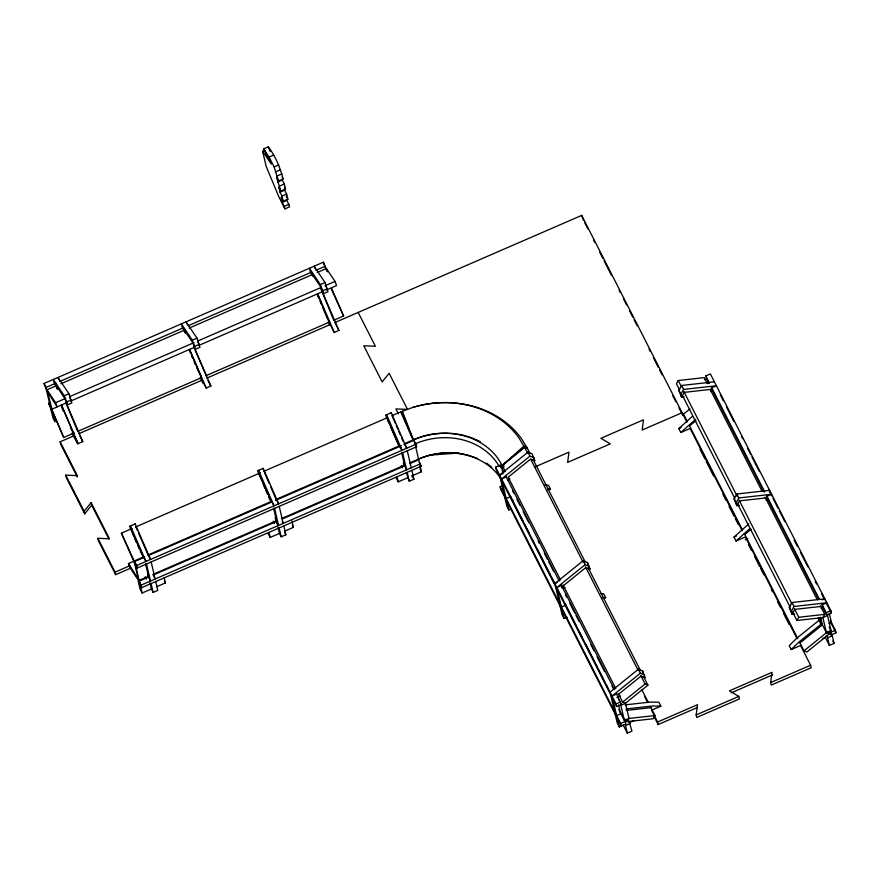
<?xml version="1.0" encoding="UTF-8"?>
<svg xmlns="http://www.w3.org/2000/svg" width="880" height="880" viewBox="0 0 880 880"><rect width="100%" height="100%" fill="white"/><g stroke="black" fill="none" stroke-linecap="round" stroke-linejoin="round"><path stroke-width="1.32" d="M818.378 617.727L818.983 620.323L796.554 638.418L789.25 645.59L791.252 649.528L800.569 645.491L810.612 665.214L811.195 667.755L771.254 685.091L770.671 682.561L772.024 672.331L729.399 690.844L738.793 696.399L739.376 698.929L696.751 717.442L696.157 714.912L697.521 704.682L657.58 722.018L658.163 724.548L696.861 707.751M707.333 383.713L704.231 377.608L678.26 380.523L676.445 383.724L679.547 389.829M684.156 396.869L681.56 397.166L678.876 390.291L681.604 385.484L714.395 381.81M681.56 397.166L680.878 394.24L683.606 389.433L716.397 385.759L711.744 387.783L712.327 390.313M682.473 395.56L684.288 392.359L710.248 389.444M739.376 505.384L736.78 505.67L734.096 498.806L736.824 493.999L769.615 490.325M736.78 505.67L736.098 502.755L738.826 497.948L771.617 494.274L766.964 496.287L767.547 498.817M737.693 504.075L739.508 500.874L765.468 497.959M625.955 719.213L627.198 721.655L629.013 718.454L625.482 703.274L622.644 702.086L618.299 693.55M650.639 707.003L654.984 715.539L653.169 718.751L627.198 721.655M794.596 613.899L792 614.185L789.316 607.321L792.044 602.514L824.835 598.84L822.503 599.841M792 614.185L791.318 611.259L794.046 606.463L826.837 602.778L822.184 604.802L822.778 607.332M792.913 612.579L794.728 609.378L820.699 606.474M792.583 611.93L796.928 620.477L798.743 617.276L824.714 614.361L820.369 605.814M824.714 614.361L822.888 617.562L826.43 632.753L829.268 633.93L806.839 652.036L804.001 650.848L799.645 642.312M91.113 502.678L91.696 505.208L84.7 513.81L84.117 511.269L91.113 502.678L109.494 538.802L97.856 538.285L98.45 540.815L115.676 574.662L130.383 568.282M742.104 530.596L690.129 428.461L680.812 432.509L678.81 428.56L692.516 416.229M680.812 432.509L695.596 419.309M796.708 637.901L745.349 536.976L736.032 541.024L734.03 537.075L748.814 523.875M736.032 541.024L749.749 528.682M791.252 649.528L798.567 642.367L820.996 624.272L819.478 617.771M448.855 433.301A70.477 60.654 -13.1 0 0 413.006 439.956L421.806 436.678A67.925 58.465 -13.1 0 1 498.146 458.711L502.238 465.454L523.886 446.072L526.647 447.128M504.075 466.158L502.238 465.454L524.59 447.238L527.428 448.415L529.914 453.299M413.006 439.956L400.796 411.862L412.852 407.385A94.446 81.301 -13.1 0 1 519.002 438.031L524.59 447.238L502.161 465.333L505.263 471.438M533.874 458.876L534.875 460.845L532.191 453.981L527.923 452.21L499.598 475.057L503.096 473.55M534.193 457.919L529.936 456.148L501.611 479.006L506.264 476.982M508.189 477.169L530.618 459.074L533.456 460.251M689.92 408.925L683.518 414.095L687.236 421.421M689.535 425.931L695.948 420.761M588.093 565.411L590.095 569.36L587.411 562.485L583.154 560.714L554.818 583.572L557.15 582.56M589.413 566.434L585.156 564.663L556.831 587.521L561.484 585.497L562.078 588.027M563.409 585.684L585.838 567.589L588.676 568.766M744.755 534.446L751.168 529.276M610.049 692.087L638.374 669.229L642.631 671L645.315 677.864M644.633 674.949L640.376 673.178L612.051 696.036L616.704 694.012M618.629 694.199L641.058 676.093L643.896 677.281M622.644 702.086L645.073 683.991L647.911 685.168L625.482 703.274L620.829 705.287L624.36 720.478L629.013 718.454L654.984 715.539M799.986 642.961L822.415 624.855L820.644 617.265M804.001 650.848L826.43 632.753L831.083 630.729L827.552 615.538L821.854 604.153M502.238 465.454L504.427 463.98M402.424 411.257L413.336 439.791L401.291 411.642L391.985 415.679L395.164 423.016M67.21 402.523L51.513 409.387L63.712 437.481L74.272 432.894M63.712 437.481L49.995 405.218L46.464 390.038L57.145 406.89L55.627 402.721L46.959 389.818L52.008 409.167M77.682 431.42L66.506 404.327M329.142 322.245L317.438 293.931M333.806 320.221L323.158 294.349M331.408 287.87L343.607 315.964L331.441 289.311M130.46 529.221L129.789 526.306L130.526 525.976L145.937 561.462L143.924 557.513M134.442 524.282L135.179 523.952L150.59 559.438L148.577 555.489M258.522 473.627L257.84 470.701L258.588 470.382L273.988 505.857L271.986 501.919M262.504 468.688L263.241 468.358L278.652 503.844L276.639 499.895M386.584 418.033L385.902 415.107L386.639 414.777L402.05 450.263L400.048 446.314L400.631 448.844M390.555 413.083L391.303 412.764L406.714 448.239L404.701 444.301M134.761 560.802L128.469 563.53L139.139 580.393L135.608 565.202L121.396 533.159L134.09 561.033L138.644 580.613L149.215 576.015M130.713 529.111L143.407 556.996L140.261 551.1M258.775 473.517L271.469 501.402L259.303 474.738M386.826 417.923L399.036 446.017M264.957 150.205L262.625 151.217L271.293 164.131L263.626 148.885L268.29 146.861C275.616 156.387 280.071 167.541 283.14 178.959L278.487 180.972L276.474 177.034L280.841 191.103L285.505 189.079L284.317 184.019L282.315 180.07L277.662 182.094M263.626 148.885L269.104 157.036L273.757 155.023M278.487 180.972L274.12 166.903L278.784 164.879M275.297 171.963L279.961 169.95M277.31 175.912L281.963 173.888M279.664 186.043L284.317 184.019M283.195 201.223L281.996 196.075L279.994 192.126L284.647 190.102L286.66 194.051L287.859 199.199L283.195 201.223L281.193 197.274L282.37 202.345L284.977 208.868L289.63 206.844L287.023 200.321L282.37 202.345M281.996 196.075L286.66 194.051M284.383 206.283L289.036 204.27M57.024 385.44L46.596 389.972L44 383.504L323.4 262.196L325.996 268.675L324.995 266.706M46.596 389.972L46.013 387.442L56.078 383.075M59.851 381.436L183.194 327.888M188.232 325.699L311.564 272.151M316.602 269.973L325.413 266.145M60.808 383.801L185.405 329.714M189.178 328.075L312.521 274.527M317.185 272.503L326.359 268.51L335.027 281.424L336.545 285.593L326.37 290.048M55.913 385.935L53.317 379.456L64.262 395.758L68.915 393.734L71.863 402.908L67.21 404.932L65.769 402.776M181.962 326.392L183.975 330.341L181.368 323.862L192.324 340.164L196.977 338.14L199.925 347.314L195.272 349.338L193.82 347.182M310.024 270.798L312.026 274.736L309.43 268.268L320.375 284.57L325.039 282.546L327.987 291.72L323.334 293.733L321.882 291.588M55.627 402.721L65.692 398.354M69.465 396.715L194.073 342.617M197.846 340.978L321.189 287.43M324.962 285.791L335.027 281.424M67.21 404.932L66.528 402.006L71.192 399.982M195.272 349.338L194.59 346.412L199.243 344.388M323.334 293.733L322.652 290.818L327.305 288.794M70.884 400.972L194.326 347.336M322.696 291.599L199.265 345.235L197.659 341.066M77.561 431.475L201.388 377.707M205.931 375.738L329.769 321.97M333.542 320.331L343.607 315.964M77.341 476.982L60.731 444.345L60.137 441.815L74.107 435.754L78.122 443.641L82.786 441.628L66.22 402.996M78.771 433.73L202.169 380.16L206.184 388.047L210.848 386.023L194.282 347.402M206.822 378.136L330.231 324.555L334.246 332.453L338.899 330.429L322.344 291.797M686.917 422.147L581.691 215.391L334.884 322.542L338.899 330.429M129.789 526.306L135.179 523.952M257.84 470.701L263.241 468.358M385.902 415.107L391.303 412.764M121.396 533.159L131.956 528.572M135.74 526.933L260.337 472.835M263.615 471.416L387.453 417.648M133.595 561.253L144.166 556.666M147.939 555.027L272.041 501.149M275.814 499.51L399.652 445.742M404.195 443.784L413.49 439.736M403.942 444.62L414.018 440.253L416.614 446.732L137.214 568.029L134.607 561.55L144.683 557.183M148.456 555.544L271.799 501.996M275.572 500.357L401.434 445.72M115.676 574.662L115.082 572.132L129.789 565.741M137.214 568.029L136.62 565.499L416.02 444.202M152.988 574.376L276.32 520.828M281.358 518.65L404.701 465.102M409.739 462.913L418.539 459.085A65.373 56.265 -13.1 0 1 501.413 479.413M151.888 588.786L142.087 593.043L140.074 589.094L138.314 581.504L149.237 576.752M153.01 575.113L276.353 521.565M282.645 518.837L404.723 465.839L406.604 469.832L402.644 452.793M409.761 463.65L418.572 459.822L421.168 466.301L141.768 587.598L139.161 581.13L141.768 587.598M141.174 585.068L420.574 463.771M156.794 586.663L165.374 582.934L164.197 577.874M268.136 533.5L270.149 537.449L279.95 533.192M284.856 531.069L293.425 527.34L291.962 521.015M396.198 477.906L398.2 481.855L408.012 477.598M411.686 476.003L421.487 471.746L420.013 465.41M149.93 582.67L151.404 589.006L153.142 592.416L157.795 590.403L155.738 581.537M277.992 527.076L279.455 533.401L281.193 536.822L285.857 534.798L283.789 525.943M406.34 472.747L409.255 481.228L413.919 479.204L411.851 470.349M616.374 693.363L621.313 704.429L616.66 706.453L496.177 469.7L495.583 467.17L500.247 465.146L503.965 472.472M708.785 383.35L705.716 375.947L710.369 373.923L830.852 610.676L831.446 613.206L826.793 615.23L822.437 606.683M501.512 468.028L503.833 467.016M704.737 379.797L707.069 378.785M535.304 466.774L569.008 452.144L567.644 462.374L610.28 443.861L600.886 438.306L643.511 419.793L642.158 430.023L682.099 412.687L682.682 415.217M507.529 479.875L509.861 478.863M710.765 391.633L713.086 390.632M500.137 486.739L620.62 723.492L621.214 726.022L500.731 489.269L500.137 486.739L502.469 485.727M510.818 496.562L506.165 498.575L502.194 481.536M678.81 428.56L681.131 427.548M548.097 490.127L550.429 489.115L548.416 485.166L544.566 485.133M504.746 497.167L506.803 506.022L508.816 509.971L510.829 509.091M562.749 588.379L565.081 587.367M765.985 500.148L768.317 499.136M566.038 605.066L561.385 607.09L557.425 590.051M734.03 537.075L736.351 536.063M603.317 598.642L605.649 597.63L603.636 593.681L601.073 593.659M559.966 605.671L562.023 614.537L564.036 618.486L567.061 617.166M745.316 539.781L747.791 538.703M616.814 697.4L620.301 695.882M821.205 608.663L823.537 607.651M616.66 706.453L616.066 703.923L620.73 701.899M830.852 610.676L826.199 612.7L826.793 615.23M827.552 615.538L822.888 617.562L796.928 620.477M621.269 713.581L616.605 715.605L612.645 698.566M829.07 623.359L831.391 622.358L829.257 613.173M620.62 723.492L625.284 721.468L620.928 712.932M830.39 620.378L835.406 630.245L830.753 632.269L831.347 634.799L829.477 631.136M625.196 704.869L649.869 702.108L658.856 702.196L660.869 706.145L651.552 710.182L657.58 722.018M615.186 714.186L617.254 723.052L619.256 726.99L625.867 724.009L625.284 721.468M629.189 722.678L634.15 720.522M822.877 638.594L825.352 637.516M831.017 635.052L836 632.775L835.406 630.245M630.201 723.514L625.537 725.538L627.308 733.139L631.961 731.115L629.013 721.193M832.26 635.789L834.031 643.39L829.367 645.403L827.607 637.813L832.26 635.789L829.895 631.147M731.236 692.824L772.618 674.861M696.157 714.912L738.793 696.399M770.671 682.561L810.612 665.214M625.911 708.961L651.871 706.046L660.869 706.145M626.296 710.424L650.969 707.652M429.374 455.125L459.063 453.035M547.855 489.093L550.429 489.115M601.788 597.586L605.649 597.63M84.7 513.81L66.319 477.686L65.736 475.145L77.363 475.662L60.137 441.815M477.653 458.502L469.678 455.664A67.925 58.465 -13.1 0 0 418.055 459.305M486.464 463.056L491.81 467.28M325.039 282.546L314.094 266.244L316.096 270.182M320.408 288.431L322.575 291.654L321.057 287.485L312.389 274.582L313.148 276.661M196.977 338.14L186.032 321.838L187.539 324.797M68.915 393.734L57.97 377.432L59.983 381.381M138.644 580.613L129.976 567.699L128.469 563.53M527.428 448.415L521.697 438.955A96.998 83.49 -13.1 0 0 412.676 407.484M720.28 394.757L723.382 400.862M726.484 406.956L733.942 421.608M741.389 436.249L742.632 438.691M747.604 448.448L750.706 454.553M751.949 456.995L759.407 471.636M768.724 489.951L769.967 492.382M770.198 492.855L771.705 495.814M773.069 498.487L778.041 508.255M779.273 510.697L784.872 521.675M794.178 539.979L797.291 546.084M800.393 552.189L807.851 566.83M815.298 581.471L816.541 583.913M821.513 593.681L824.615 599.775M825.858 602.217L830.83 611.985M705.716 375.947L709.445 383.262M711.304 386.925L764.72 491.876M766.579 495.539L819.368 599.269M831.028 623.018L836 632.775M711.271 388.234L764.06 491.964M767.173 498.069L818.719 599.357M710.435 389.807L761.981 491.106M765.094 497.2L817.256 599.72M829.224 627.066L831.083 630.729M828.025 631.488L829.268 633.93M832.843 641.069L834.031 643.39M820.402 620.917L826.43 632.753M818.983 620.323L820.996 624.272M826.419 635.492L827.607 637.813M825.242 637.285L829.367 645.403M681.604 385.484L683.606 389.433M736.824 493.999L738.826 497.948M792.044 602.514L794.046 606.463M678.26 380.523L681.373 386.617M683.848 391.501L737.264 496.452M739.123 500.115L791.912 603.845M794.398 608.729L798.743 617.276M682.66 395.923L734.822 498.443M737.308 503.316L790.097 607.057M678.876 390.291L680.878 394.24M734.096 498.806L736.098 502.755M789.316 607.321L791.318 611.259M689.722 426.305L742.511 530.035M744.381 533.698L797.786 638.649M583.528 220.374L581.691 215.391M584.771 222.816L587.895 228.943M593.505 239.976L594.759 242.429M599.742 252.23L602.866 258.357M604.109 260.81L611.589 275.517M619.08 290.224L620.323 292.666M623.436 298.793L626.56 304.92M629.673 311.047L632.797 317.174M634.04 319.627L637.164 325.754M649.011 349.041L650.254 351.494M653.378 357.621L658.361 367.422M659.615 369.875L662.101 374.77M672.705 395.604L675.829 401.731M678.942 407.858L682.055 413.985M699.996 449.24L704.946 458.964M706.189 461.395L713.614 475.981M722.887 494.219L725.989 500.302M729.08 506.385L734.03 516.109M735.262 518.54L738.364 524.623M748.418 544.368L751.509 550.451M754.6 556.534L759.55 566.258M760.793 568.689L763.884 574.772M771.309 589.358L772.541 591.789M777.491 601.524L780.593 607.596M783.684 613.679L789.25 624.624M533.016 459.404L585.189 561.913M588.291 568.018L640.464 670.527M643.566 676.632L647.911 685.168M527.923 452.21L529.936 456.148M583.154 560.714L585.156 564.663M638.374 669.229L640.376 673.178M524.59 447.238L527.703 453.343M530.805 459.437L582.967 561.946M585.453 566.83L638.242 670.56M640.728 675.444L645.073 683.991M641.938 689.92L648.153 702.119M644.6 696.509L647.691 702.592M653.95 716.265L658.163 724.548M508.376 477.543L560.538 580.052M563.024 584.936L615.813 688.666M505.835 476.135L559.24 581.086M561.11 584.749L614.515 689.7M502.073 470.118L503.316 472.56M512.633 490.864L513.876 493.306M516.978 499.411L520.08 505.516M523.193 511.61L528.781 522.599M538.098 540.903L539.341 543.345M544.302 553.102L547.415 559.207M548.647 561.649L553.619 571.406M565.422 594.594L566.665 597.036M569.767 603.141L574.739 612.909M575.982 615.34L579.084 621.445M590.887 644.633L593.989 650.738M597.091 656.843L604.549 671.484M611.996 686.125L613.239 688.567M618.211 698.335L621.313 704.429M512.248 499.367L513.491 501.809M495.583 467.17L616.066 703.923M510.708 497.145L523.127 521.554M524.37 523.996L529.342 533.764M532.444 539.858L533.687 542.3M536.789 548.405L550.462 575.256M551.694 577.698L554.807 583.792M564.74 603.317L575.916 625.284M579.029 631.389L582.131 637.494M585.233 643.599L597.036 666.776M598.279 669.218L603.251 678.986M606.353 685.091L607.596 687.533M618.772 709.489L624.36 720.478M623.172 725.01L627.308 733.139M358.171 312.433L375.397 346.28L363.759 345.763L382.14 381.887L389.136 373.285L407.528 409.409L395.89 408.892L398.354 413.732M282.139 176.979L283.14 178.959M284.493 187.11L285.505 189.079M415.613 444.752L416.614 446.732M269.104 157.036L274.12 166.903M325.864 268.73L327.371 271.689M286.352 196.24L287.859 199.199M419.155 462.352L421.168 466.301M280.841 191.103L278.839 187.154L279.994 192.126M419.98 468.787L421.487 471.746M284.977 208.868L278.96 197.032L266.167 166.408L262.625 151.217M412.17 475.783L413.919 479.204M403.568 463.177L404.569 465.157L401.632 452.496M328.207 321.97L330.022 325.512M401.291 465.586L402.501 467.951M292.424 525.371L293.425 527.34M282.205 521.433L283.206 523.413L279.235 506.374M183.843 330.396L184.844 332.365M207.977 380.391L210.848 386.023M284.691 532.521L285.857 534.798M275.011 517.792L276.518 520.751L273.57 508.09M200.156 377.564L203.159 383.482M273.24 521.18L274.439 523.545M164.362 580.965L165.374 582.934M153.637 576.048L155.144 579.007L151.184 561.968M53.9 381.986L57.288 388.949M79.915 435.985L82.786 441.628M147.455 574.376L148.456 576.345L145.508 563.695M148.478 577.082L150.491 581.031L146.52 563.992M72.094 433.158L77.572 443.916M145.178 576.774L146.377 579.139M44 383.504L46.013 387.442M134.607 561.55L136.62 565.499M138.314 581.504L140.316 585.453L142.087 593.043M91.696 505.208L108.856 538.923M65.736 475.145L84.117 511.269M97.856 538.285L115.082 572.132M396.22 425.458L397.815 429.121M398.882 431.563L400.466 435.226M401.533 437.668L403.117 441.331M387.893 420.365L388.949 422.807M390.544 426.47L398.497 444.796M317.691 293.821L334.246 332.453M317.471 295.372L318.538 297.814M320.133 301.477L321.189 303.919M322.784 307.593L327.558 318.582M264.451 472.505L269.225 483.494M270.82 487.157L275.594 498.157M263.296 484.627L264.891 488.29M265.947 490.732L267.542 494.395M268.598 496.837L270.193 500.5M195.096 349.954L206.239 375.606M189.629 349.415L206.184 388.047M189.948 352.187L189.376 349.525L201.586 377.63L196.845 368.071M191.543 355.85L192.599 358.303M194.194 361.966L195.25 364.408M135.861 526.878L137.456 530.541M138.512 532.983L148.06 554.972M132.297 532.785L133.892 536.448M134.959 538.89L136.543 542.553M137.61 544.995L139.194 548.658M61.567 405.02L78.122 443.641M61.325 405.13L73.524 433.224L70.906 428.56M61.886 407.792L63.481 411.455M268.29 146.861L270.105 151.481M403.326 463.287L404.085 465.377M326.359 268.51L327.492 271.634M326.095 286.506L327.228 289.63M320.375 284.57L322.652 290.818M192.324 340.164L194.59 346.412M194.513 347.248L192.995 343.09L184.327 330.176L185.471 333.3M69.971 397.705L71.115 400.829M64.262 395.758L66.528 402.006M66.451 402.853L64.944 398.684L56.276 385.77L57.409 388.894M642.631 671L643.313 673.926M587.411 562.485L587.862 564.432M618.574 704.99L620.345 712.591M617.199 718.135L619.256 726.99M610.632 694.617L614.603 711.656M561.979 609.62L564.036 618.486M555.412 586.102L559.383 603.141M500.247 465.146L500.83 467.676M506.748 501.105L508.816 509.971M500.192 477.598L504.152 494.637M414.018 440.253L414.601 442.783M415.602 446.435L418.539 459.085M407.297 450.769L411.268 467.819M407.198 472.362L409.255 481.228M397.023 476.784L398.2 481.855M323.4 262.196L323.994 264.726M274.582 508.387L278.542 525.437L276.54 521.488L277.123 524.018M279.136 527.967L281.193 536.822M268.972 532.389L270.149 537.449M151.074 583.561L153.142 592.416M74.107 435.754L74.701 438.284M450.153 433.367A70.477 60.654 -13.1 0 1 456.588 434.027M457.864 434.225A70.477 60.654 -13.1 0 1 465.355 435.831M466.576 436.172A70.477 60.654 -13.1 0 1 474.848 439.12M475.981 439.626A70.477 60.654 -13.1 0 1 480.403 441.815M415.008 443.905A65.373 56.265 -13.1 0 1 499.169 466.356M50.567 407.022L48.554 403.073L51.15 409.552L50.567 407.022M53.185 414.227L51.172 410.289L52.943 417.879L54.956 421.828L53.185 414.227"/></g></svg>
